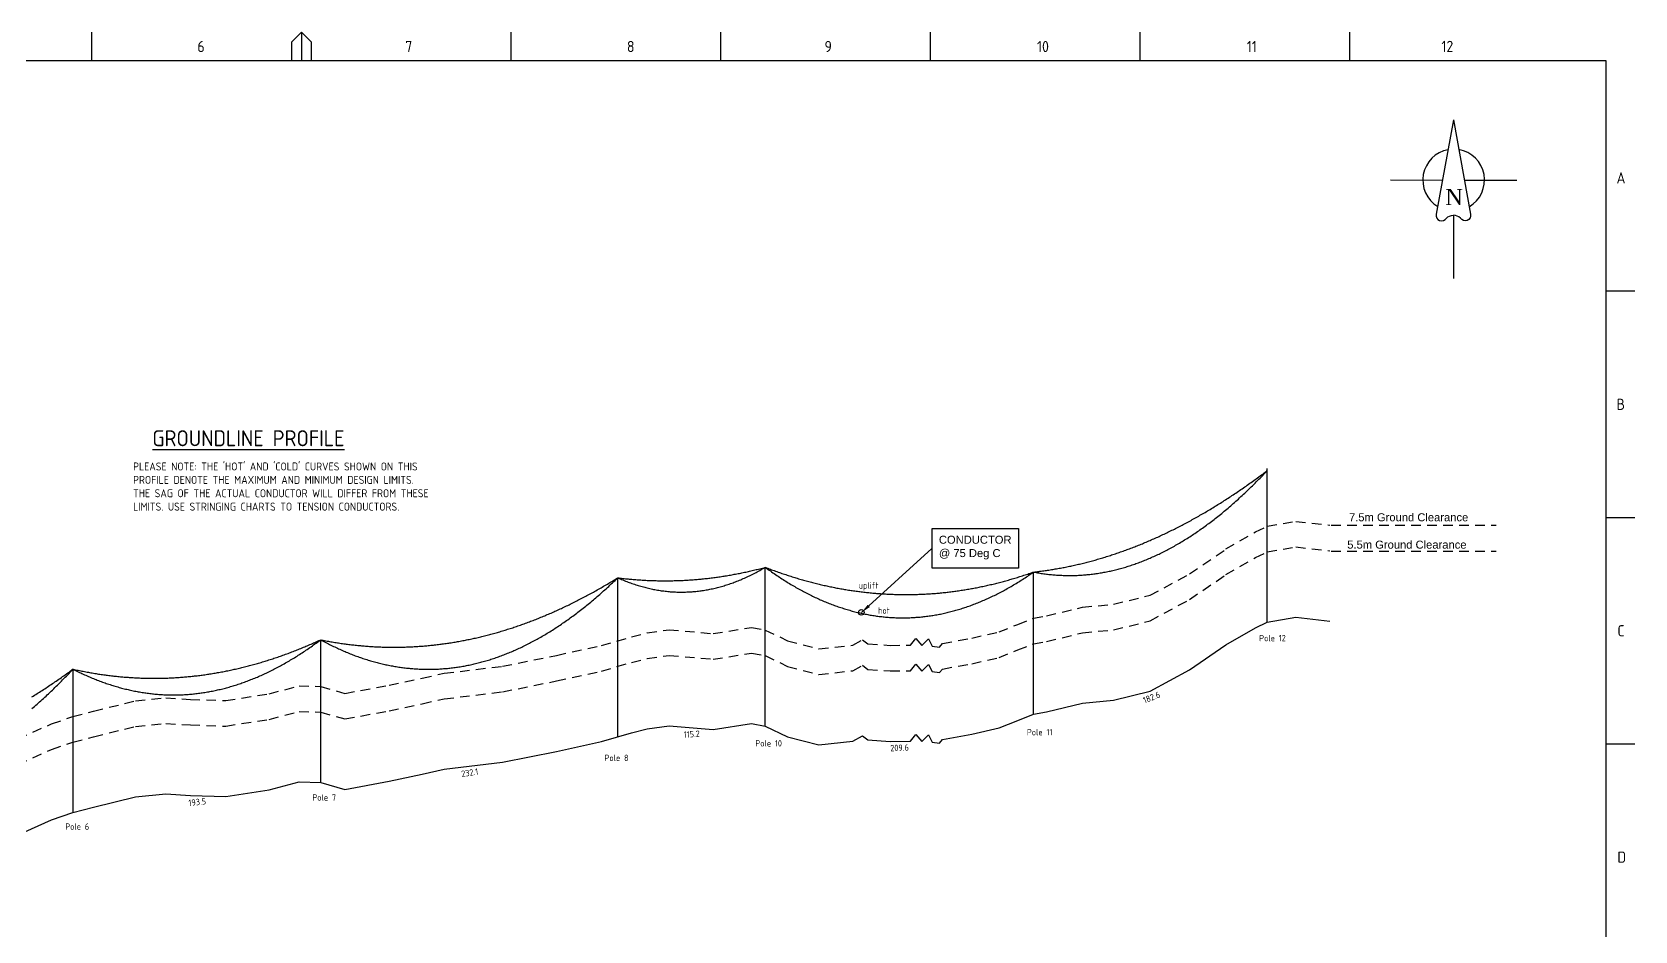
# Paper-space layout 'Profile & Earthing Sht 3' of a CAD drawing. Header units: metres, sheet in millimetres. Extents: x -21 to 813, y -3 to 583.
# Drawn here: x 312 to 813, y 302 to 583 of the extents above; entities that cross this region are included whole.
import ezdxf
from ezdxf.enums import TextEntityAlignment as Align

# ---------------------------------------------------------------- set-up
doc = ezdxf.new("R2010")
doc.units = ezdxf.units.M
doc.linetypes.add('Dash', pattern=[5, 3, -2])
doc.layers.get('0').update_dxf_attribs({"color": 6})
doc.layers.add('Notes', color=7, linetype='Continuous')
doc.layers.add('SupportsUG_SP_EXT', color=7, linetype='Continuous')
doc.styles.add('ARIAL', font='arial.ttf', dxfattribs={"height": 2})
doc.styles.add('iecISOCP', font='isocp.shx')
doc.styles.add('iecNAME', font='times.ttf')
doc.styles.add('IECSYMBOL1', font='isocp.shx')
doc.styles.add('ISOCP', font='isocp.shx', dxfattribs={"height": 1.75})
doc.styles.get("Standard").update_dxf_attribs({"font": 'arial.ttf'})
doc.dimstyles.new('GISCAD Dim Style', dxfattribs={"dimtxt": 2.5, "dimasz": 3, "dimexe": 1.25, "dimexo": 0.625, "dimtad": 1, "dimtoh": 1, "dimdec": 1, "dimtxsty": 'ARIAL', "dimcen": 2.5, "dimadec": 0, "dimazin": 0, "dimtfac": 1, "dimtdec": 1, "dimtmove": 0, "dimatfit": 3, "dimfxl": 1.25, "dimarcsym": 0})

# ---------------------------------------------------------------- blocks, each defined once
blk = doc.blocks.new('NorthPnt 11(NP11)')
for p, q in [((-19.7, 0.02), (-3.49, 0)), ((3.32, 0), (19.7, -0.02)), ((-0.08, -10.94), (-0.08, -30.8))]:
    blk.add_line(p, q)
for points in [[(-0.08, 18.81), (-5.43, -10.68, 0.877048), (-2.29, -11.9, -0.1543), (-0.08, -10.94, 0.090511)], [(-0.08, 18.81), (5.26, -10.68, -0.877048), (2.13, -11.9, 0.1543), (-0.08, -10.94, -0.090511)]]:
    blk.add_lwpolyline(points, format="xyb")
for start, end in [(100.5988, 238.8643), (300.0994, 80.4374)]:
    blk.add_arc((0, 0), 9.64, start, end)
at = {"color": 7, "style": 'iecNAME'}
blk.add_text('N', height=5.02, dxfattribs=at).set_placement((-2.62, -7.82))
blk = doc.blocks.new('A1_FRAME_TITLE')
at = {"layer": 'Notes', "linetype": 'Continuous'}
for p, q in [((351.17, 574.39), (351.17, 583.39)), ((413.68, 580.39), (416.68, 583.39)), ((416.68, 583.39), (416.68, 574.39)), ((416.68, 583.39), (419.68, 580.39)), ((482.19, 574.39), (482.19, 583.39)), ((547.7, 574.39), (547.7, 583.39)), ((613.21, 574.39), (613.21, 583.39)), ((678.72, 574.39), (678.72, 583.39)), ((744.23, 574.39), (744.23, 583.39)), ((413.68, 574.39), (413.68, 580.39)), ((419.68, 580.39), (419.68, 574.39)), ((833.35, 502.43), (824.35, 502.43)), ((824.37, 431.68), (833.35, 431.68)), ((824.35, 360.93), (833.35, 360.93))]:
    blk.add_line(p, q, dxfattribs=at)
at = {"layer": 'Notes', "color": 3, "linetype": 'Continuous'}
blk.add_line((824.37, 5.97), (824.37, 574.39), dxfattribs=at)
at = {"layer": 'Notes', "color": 3, "linetype": 'Continuous', "flags": 128}
blk.add_lwpolyline([(824.37, 574.39), (149.5, 574.39)], dxfattribs=at)
blk.add_attdef('DRAFT_NUM', (29.9, 23.29), '', height=2.5, rotation=90)
at = {"layer": 'Notes', "color": 7, "style": 'iecISOCP'}
for s, p in [('6', (384.13, 577.12)), ('7', (449.08, 577.12)), ('8', (518.36, 577.12)), ('9', (580.11, 577.12)), ('10', (646.5, 577.12)), ('11', (712.06, 577.12)), ('12', (772.87, 577.16)), ('A', (827.58, 536.06)), ('B', (827.58, 465.31)), ('C', (827.87, 394.56)), ('D', (827.87, 323.81))]:
    blk.add_text(s, height=3.5, dxfattribs=at).set_placement(p)
at = {"layer": 'Notes', "color": 7, "style": 'iecISOCP', "flags": 8}
blk.add_attdef('VERSION_NO', text='', height=2.5, rotation=90, dxfattribs=at).set_placement((302.04, 43.81), align=Align.MIDDLE_CENTER)
at = {"layer": 'Notes', "color": 7, "style": 'iecISOCP'}
for tag, p in [('CAP_NO', (513.19, 43.46)), ('IE_NUM', (513.05, 37.81)), ('REF_No_1', (335.24, 32.31)), ('REF_1', (362.52, 32.31)), ('GEN_WO', (441.71, 31.76)), ('HV_SWITCH', (513.46, 32.16)), ('REF_No_2', (335.24, 26.31)), ('REF_2', (362.52, 26.31)), ('OH_WO', (441.71, 25.81)), ('UBD_REF', (513.05, 25.83)), ('REF_No_3', (335.24, 20.31)), ('REF_3', (362.52, 20.31)), ('UG_WO', (441.71, 20.05)), ('GIS_MAP_No', (513.05, 20.04)), ('REF_No_4', (335.24, 14.31)), ('REF_4', (362.52, 14.31)), ('SUB_WO', (441.71, 13.81)), ('HV_OP_DIAG', (513.33, 14.2)), ('LGA', (512.95, 7.78))]:
    blk.add_attdef(tag, p, '', height=2.5, dxfattribs=at)
at = {"layer": 'Notes', "style": 'iecISOCP'}
for tag, p in [('T1', (684.37, 39.47)), ('T2', (684.37, 34.35)), ('T3', (684.37, 28.92)), ('T4', (684.37, 23.66)), ('T5', (684.37, 18.23)), ('T6', (684.37, 12.97))]:
    blk.add_attdef(tag, text='', height=3.5, dxfattribs=at).set_placement(p, align=Align.CENTER)
at = {"layer": 'Notes', "color": 7, "style": 'iecISOCP'}
for tag, p in [('scale', (567.76, 33.27)), ('DRAWN', (567.76, 24.93)), ('DATE', (567.76, 16.88)), ('CHD', (567.76, 8.37)), ('DESIGN', (605.62, 9.15))]:
    blk.add_attdef(tag, text='', height=2.5, dxfattribs=at).set_placement(p, align=Align.CENTER)
at = {"layer": 'Notes', "color": 4, "style": 'iecISOCP'}
blk.add_attdef('NUM', text='', height=7, dxfattribs=at).set_placement((792.37, 20.12), align=Align.MIDDLE_CENTER)
at = {"layer": 'Notes', "color": 1, "style": 'iecISOCP'}
blk.add_attdef('REV', text='', height=5, dxfattribs=at).set_placement((820.05, 17.1), align=Align.CENTER)
at = {"layer": 'Notes', "color": 7, "style": 'iecISOCP'}
for tag, p in [('NS', (790.71, 8.12)), ('SHTS', (805.41, 8.12))]:
    blk.add_attdef(tag, text='', height=2.5, dxfattribs=at).set_placement(p, align=Align.MIDDLE)
at = {"layer": 'Notes', "style": 'iecISOCP'}
blk.add_attdef('ExportID', (9.08, 2.39), '', height=2.5, dxfattribs=at)
at = {"layer": 'Notes', "style": 'iecISOCP', "flags": 1}
for tag, p in [('ProjectType', (14.17, -26.8)), ('ProjectNumber', (23.56, -26.82)), ('DrawingNumber', (35.51, -26.8)), ('ProjectDescription', (47.56, -26.83)), ('ExportDate', (60.28, -26.79)), ('ExportUserName', (69.15, -26.8)), ('DesignerCompanyName', (81.48, -26.79)), ('ExportAreaOfInterest', (97.1, -26.81)), ('GIS_SUCCESS', (112, -26.78)), ('CAD_SUCCESS', (121.79, -26.78)), ('DEPOTCODE', (132.11, -26.88)), ('ExportCategories', (140.08, -26.8)), ('Comments', (154.38, -26.88))]:
    blk.add_attdef(tag, p, '', height=1, dxfattribs=at)

psp = doc.layouts.new('Profile & Earthing Sht 3')

# ---------------------------------------------------------------- linework, layer by layer
at = {"layer": 'Notes', "color": 1}
for p, q in [((697.92, 398.97), (697.92, 446.97)), ((494.96, 363.17), (494.96, 411.17))]:
    psp.add_line(p, q, dxfattribs=at)
at = {"layer": 'Notes', "color": 2, "linetype": 'Dash'}
for p, q in [((685.01, 421.85), (694.23, 427.17)), ((694.23, 427.17), (697.92, 428.97)), ((697.92, 428.97), (706.86, 430.49)), ((706.86, 430.49), (717.49, 429.29)), ((673.66, 414.09), (685.01, 421.85)), ((694.23, 419.17), (697.92, 420.97)), ((697.92, 420.97), (706.86, 422.49)), ((706.86, 422.49), (717.49, 421.29)), ((685.01, 413.85), (694.23, 419.17)), ((661.31, 407.37), (673.66, 414.09)), ((673.66, 406.09), (685.01, 413.85)), ((649.88, 404.57), (661.31, 407.37)), ((661.31, 399.37), (673.66, 406.09)), ((624.87, 400.25), (628.93, 400.93)), ((628.93, 400.93), (640.13, 403.65)), ((640.13, 403.65), (649.88, 404.57)), ((504.17, 395.61), (510.99, 396.61)), ((510.99, 396.61), (524.72, 395.41)), ((524.72, 395.41), (536.78, 397.29)), ((536.78, 397.29), (541.05, 396.53)), ((541.05, 396.53), (548.03, 393.17)), ((605.58, 394.01), (614.09, 395.93)), ((614.09, 395.93), (619.95, 398.29)), ((619.95, 398.29), (624.87, 400.25)), ((640.13, 395.65), (649.88, 396.57)), ((649.88, 396.57), (661.31, 399.37)), ((475.81, 388.61), (489.85, 391.69)), ((489.85, 391.69), (499.22, 394.41)), ((499.22, 394.41), (504.17, 395.61)), ((548.03, 393.17), (557.81, 390.65)), ((557.81, 390.65), (568.41, 391.81)), ((568.41, 391.81), (571.41, 393.49)), ((571.41, 393.49), (573.12, 392.17)), ((573.12, 392.17), (580.11, 391.73)), ((580.11, 391.73), (586.41, 391.77)), ((586.41, 391.77), (588.05, 393.85)), ((588.05, 393.85), (590, 391.69)), ((590, 391.69), (592.02, 393.77)), ((592.02, 393.77), (593.17, 391.53)), ((593.17, 391.53), (595.45, 391.21)), ((595.45, 391.21), (596.44, 392.33)), ((596.44, 392.33), (605.58, 394.01)), ((619.95, 390.29), (624.87, 392.25)), ((624.87, 392.25), (628.93, 392.93)), ((628.93, 392.93), (640.13, 395.65)), ((458.9, 385.21), (475.81, 388.61)), ((489.85, 383.69), (499.22, 386.41)), ((499.22, 386.41), (504.17, 387.61)), ((504.17, 387.61), (510.99, 388.61)), ((510.99, 388.61), (524.72, 387.41)), ((524.72, 387.41), (536.78, 389.29)), ((536.78, 389.29), (541.05, 388.53)), ((541.05, 388.53), (548.03, 385.17)), ((586.41, 383.77), (588.05, 385.85)), ((588.05, 385.85), (590, 383.69)), ((590, 383.69), (592.02, 385.77)), ((592.02, 385.77), (593.17, 383.53)), ((596.44, 384.33), (605.58, 386.01)), ((605.58, 386.01), (614.09, 387.93)), ((614.09, 387.93), (619.95, 390.29)), ((423.54, 379.29), (433.86, 381.49)), ((433.86, 381.49), (440.71, 383.01)), ((440.71, 383.01), (458.9, 385.21)), ((475.81, 380.61), (489.85, 383.69)), ((548.03, 385.17), (557.81, 382.65)), ((557.81, 382.65), (568.41, 383.81)), ((568.41, 383.81), (571.41, 385.49)), ((571.41, 385.49), (573.12, 384.17)), ((573.12, 384.17), (580.11, 383.73)), ((580.11, 383.73), (586.41, 383.77)), ((593.17, 383.53), (595.45, 383.21)), ((595.45, 383.21), (596.44, 384.33)), ((372.48, 374.49), (386.05, 376.61)), ((386.05, 376.61), (395.41, 379.05)), ((395.41, 379.05), (402.11, 378.89)), ((402.11, 378.89), (409.68, 376.73)), ((409.68, 376.73), (423.54, 379.29)), ((440.71, 375.01), (458.9, 377.21)), ((458.9, 377.21), (475.81, 380.61)), ((324.71, 369.49), (331.14, 371.17)), ((331.14, 371.17), (344.26, 374.41)), ((344.26, 374.41), (353.76, 375.33)), ((353.76, 375.33), (361.39, 374.85)), ((361.39, 374.85), (372.48, 374.49)), ((386.05, 368.61), (395.41, 371.05)), ((395.41, 371.05), (402.11, 370.89)), ((402.11, 370.89), (409.68, 368.73)), ((409.68, 368.73), (423.54, 371.29)), ((423.54, 371.29), (433.86, 373.49)), ((433.86, 373.49), (440.71, 375.01)), ((307.59, 362.57), (318.03, 367.21)), ((318.03, 367.21), (324.71, 369.49)), ((331.14, 363.17), (344.26, 366.41)), ((344.26, 366.41), (353.76, 367.33)), ((353.76, 367.33), (361.39, 366.85)), ((361.39, 366.85), (372.48, 366.49)), ((372.48, 366.49), (386.05, 368.61)), ((318.03, 359.21), (324.71, 361.49)), ((324.71, 361.49), (331.14, 363.17)), ((307.59, 354.57), (318.03, 359.21))]:
    psp.add_line(p, q, dxfattribs=at)
at = {"layer": 'Notes', "linetype": 'Dash'}
for p, q in [((717.89, 429.32), (769.48, 429.32)), ((717.85, 421.14), (769.44, 421.14))]:
    psp.add_line(p, q, dxfattribs=at)
at = {"layer": 'Notes', "color": 3}
for p, q in [((541.04, 414.45), (541.04, 416.13)), ((541.04, 414.45), (541.04, 416.13)), ((541.04, 414.45), (541.04, 416.13)), ((541.04, 414.45), (541.04, 416.13)), ((494.96, 411.17), (494.96, 412.85)), ((494.96, 411.17), (494.96, 412.85)), ((494.96, 411.17), (494.96, 412.85)), ((494.96, 411.17), (494.96, 412.85)), ((624.88, 412.77), (624.88, 414.65)), ((624.88, 412.77), (624.88, 414.65)), ((624.88, 412.77), (624.88, 414.65)), ((624.88, 412.77), (624.88, 414.65)), ((402.12, 391.4), (402.12, 393.48)), ((402.12, 391.4), (402.12, 393.48)), ((402.12, 391.4), (402.12, 393.48)), ((402.12, 391.4), (402.12, 393.48)), ((324.72, 382.45), (324.72, 384.29)), ((324.72, 382.45), (324.72, 384.29)), ((324.72, 382.45), (324.72, 384.29)), ((324.72, 382.45), (324.72, 384.29))]:
    psp.add_line(p, q, dxfattribs=at)
at = {"layer": 'Notes', "color": 0}
for p, q in [((541.04, 366.53), (541.04, 414.45)), ((624.88, 370.25), (624.88, 412.77)), ((402.12, 348.88), (402.12, 391.4)), ((324.72, 339.49), (324.72, 382.45))]:
    psp.add_line(p, q, dxfattribs=at)
at = {"layer": 'Notes'}
for p, q in [((685.01, 391.85), (694.23, 397.17)), ((694.23, 397.17), (697.92, 398.97)), ((697.92, 398.97), (706.86, 400.49)), ((706.86, 400.49), (717.49, 399.29)), ((673.66, 384.09), (685.01, 391.85)), ((661.31, 377.37), (673.66, 384.09)), ((649.88, 374.57), (661.31, 377.37)), ((624.87, 370.25), (628.93, 370.93)), ((628.93, 370.93), (640.13, 373.65)), ((640.13, 373.65), (649.88, 374.57)), ((504.17, 365.61), (510.99, 366.61)), ((510.99, 366.61), (524.72, 365.41)), ((524.72, 365.41), (536.78, 367.29)), ((536.78, 367.29), (541.05, 366.53)), ((541.05, 366.53), (548.03, 363.17)), ((605.58, 364.01), (614.09, 365.93)), ((614.09, 365.93), (619.95, 368.29)), ((619.95, 368.29), (624.87, 370.25)), ((475.81, 358.61), (489.85, 361.69)), ((489.85, 361.69), (499.22, 364.41)), ((499.22, 364.41), (504.17, 365.61)), ((548.03, 363.17), (557.81, 360.65)), ((557.81, 360.65), (568.41, 361.81)), ((568.41, 361.81), (571.41, 363.49)), ((571.41, 363.49), (573.12, 362.17)), ((573.12, 362.17), (580.11, 361.73)), ((580.11, 361.73), (586.41, 361.77)), ((586.41, 361.77), (588.05, 363.85)), ((588.05, 363.85), (590, 361.69)), ((590, 361.69), (592.02, 363.77)), ((592.02, 363.77), (593.17, 361.53)), ((593.17, 361.53), (595.45, 361.21)), ((595.45, 361.21), (596.44, 362.33)), ((596.44, 362.33), (605.58, 364.01)), ((458.9, 355.21), (475.81, 358.61)), ((423.54, 349.29), (433.86, 351.49)), ((433.86, 351.49), (440.71, 353.01)), ((440.71, 353.01), (458.9, 355.21)), ((372.48, 344.49), (386.05, 346.61)), ((386.05, 346.61), (395.41, 349.05)), ((395.41, 349.05), (402.11, 348.89)), ((402.11, 348.89), (409.68, 346.73)), ((409.68, 346.73), (423.54, 349.29)), ((324.71, 339.49), (331.14, 341.17)), ((331.14, 341.17), (344.26, 344.41)), ((344.26, 344.41), (353.76, 345.33)), ((353.76, 345.33), (361.39, 344.85)), ((361.39, 344.85), (372.48, 344.49)), ((307.59, 332.57), (318.03, 337.21)), ((318.03, 337.21), (324.71, 339.49))]:
    psp.add_line(p, q, dxfattribs=at)
at = {"layer": 'Notes', "color": 1}
for points in [[(624.88, 414.65), (625.28, 414.57), (625.68, 414.5), (626.08, 414.43), (626.48, 414.36), (626.88, 414.3), (627.28, 414.23), (627.68, 414.18), (628.08, 414.12), (628.48, 414.07), (628.88, 414.01), (629.28, 413.97), (629.68, 413.92), (630.08, 413.88), (630.48, 413.84), (630.88, 413.8), (631.28, 413.77), (631.68, 413.73), (632.08, 413.71), (632.48, 413.68), (632.88, 413.66), (633.28, 413.63), (633.68, 413.62), (634.08, 413.6), (634.48, 413.59), (634.88, 413.58), (635.28, 413.57), (635.68, 413.57), (636.08, 413.57), (636.48, 413.57), (636.88, 413.57), (637.28, 413.58), (637.68, 413.59), (638.08, 413.6), (638.48, 413.61), (638.88, 413.63), (639.28, 413.65), (639.68, 413.68), (640.08, 413.7), (640.48, 413.73), (640.88, 413.76), (641.28, 413.79), (641.68, 413.83), (642.08, 413.87), (642.48, 413.91), (642.88, 413.96), (643.28, 414.01), (643.68, 414.06), (644.08, 414.11), (644.48, 414.17), (644.88, 414.23), (645.28, 414.29), (645.68, 414.35), (646.08, 414.42), (646.48, 414.49), (646.88, 414.56), (647.28, 414.64), (647.68, 414.71), (648.08, 414.79), (648.48, 414.88), (648.88, 414.96), (649.28, 415.05), (649.68, 415.15), (650.08, 415.24), (650.48, 415.34), (650.88, 415.44), (651.28, 415.54), (651.68, 415.64), (652.08, 415.75), (652.48, 415.86), (652.88, 415.98), (653.28, 416.09), (653.68, 416.21), (654.08, 416.34), (654.48, 416.46), (654.88, 416.59), (655.28, 416.72), (655.68, 416.85), (656.08, 416.99), (656.48, 417.12), (656.88, 417.27), (657.28, 417.41), (657.68, 417.56), (658.08, 417.71), (658.48, 417.86), (658.88, 418.01), (659.28, 418.17), (659.68, 418.33), (660.08, 418.49), (660.48, 418.66), (660.88, 418.83), (661.28, 419), (661.68, 419.17), (662.08, 419.35), (662.48, 419.53), (662.88, 419.71), (663.28, 419.9), (663.68, 420.09), (664.08, 420.28), (664.48, 420.47), (664.88, 420.67), (665.28, 420.87), (665.68, 421.07), (666.08, 421.27), (666.48, 421.48), (666.88, 421.69), (667.28, 421.9), (667.68, 422.12), (668.08, 422.33), (668.48, 422.56), (668.88, 422.78), (669.28, 423), (669.68, 423.23), (670.08, 423.47), (670.48, 423.7), (670.88, 423.94), (671.28, 424.18), (671.68, 424.42), (672.08, 424.67), (672.48, 424.91), (672.88, 425.17), (673.28, 425.42), (673.68, 425.68), (674.08, 425.94), (674.48, 426.2), (674.88, 426.46), (675.28, 426.73), (675.68, 427), (676.08, 427.27), (676.48, 427.55), (676.88, 427.83), (677.28, 428.11), (677.68, 428.39), (678.08, 428.68), (678.48, 428.97), (678.88, 429.26), (679.28, 429.56), (679.68, 429.86), (680.08, 430.16), (680.48, 430.46), (680.88, 430.77), (681.28, 431.07), (681.68, 431.39), (682.08, 431.7), (682.48, 432.02), (682.88, 432.34), (683.28, 432.66), (683.68, 432.99), (684.08, 433.31), (684.48, 433.64), (684.88, 433.98), (685.28, 434.31), (685.68, 434.65), (686.08, 435), (686.48, 435.34), (686.88, 435.69), (687.28, 436.04), (687.68, 436.39), (688.08, 436.75), (688.48, 437.11), (688.88, 437.47), (689.28, 437.83), (689.68, 438.2), (690.08, 438.57), (690.48, 438.94), (690.88, 439.31), (691.28, 439.69), (691.68, 440.07), (692.08, 440.46), (692.48, 440.84), (692.88, 441.23), (693.28, 441.62), (693.68, 442.02), (694.08, 442.41), (694.48, 442.81), (694.88, 443.22), (695.28, 443.62), (695.68, 444.03), (696.08, 444.44), (696.48, 444.85), (696.88, 445.27), (697.28, 445.69), (697.68, 446.11), (697.92, 446.37)], [(494.96, 412.85), (495.36, 412.67), (495.76, 412.5), (496.16, 412.33), (496.56, 412.16), (496.96, 412), (497.36, 411.84), (497.76, 411.68), (498.16, 411.53), (498.56, 411.38), (498.96, 411.23), (499.36, 411.09), (499.76, 410.95), (500.16, 410.82), (500.56, 410.69), (500.96, 410.56), (501.36, 410.43), (501.76, 410.31), (502.16, 410.2), (502.56, 410.08), (502.96, 409.98), (503.36, 409.87), (503.76, 409.77), (504.16, 409.67), (504.56, 409.57), (504.96, 409.48), (505.36, 409.39), (505.76, 409.31), (506.16, 409.23), (506.56, 409.15), (506.96, 409.08), (507.36, 409.01), (507.76, 408.94), (508.16, 408.88), (508.56, 408.82), (508.96, 408.77), (509.36, 408.72), (509.76, 408.67), (510.16, 408.63), (510.56, 408.58), (510.96, 408.55), (511.36, 408.51), (511.76, 408.48), (512.16, 408.46), (512.56, 408.44), (512.96, 408.42), (513.36, 408.4), (513.76, 408.39), (514.16, 408.38), (514.56, 408.38), (514.96, 408.38), (515.36, 408.38), (515.76, 408.39), (516.16, 408.4), (516.56, 408.41), (516.96, 408.43), (517.36, 408.45), (517.76, 408.47), (518.16, 408.5), (518.56, 408.53), (518.96, 408.57), (519.36, 408.61), (519.76, 408.65), (520.16, 408.69), (520.56, 408.74), (520.96, 408.8), (521.36, 408.85), (521.76, 408.92), (522.16, 408.98), (522.56, 409.05), (522.96, 409.12), (523.36, 409.19), (523.76, 409.27), (524.16, 409.35), (524.56, 409.44), (524.96, 409.53), (525.36, 409.62), (525.76, 409.72), (526.16, 409.82), (526.56, 409.92), (526.96, 410.03), (527.36, 410.14), (527.76, 410.26), (528.16, 410.38), (528.56, 410.5), (528.96, 410.63), (529.36, 410.75), (529.76, 410.89), (530.16, 411.02), (530.56, 411.16), (530.96, 411.31), (531.36, 411.46), (531.76, 411.61), (532.16, 411.76), (532.56, 411.92), (532.96, 412.08), (533.36, 412.25), (533.76, 412.42), (534.16, 412.59), (534.56, 412.77), (534.96, 412.95), (535.36, 413.13), (535.76, 413.32), (536.16, 413.51), (536.56, 413.7), (536.96, 413.9), (537.36, 414.1), (537.76, 414.31), (538.16, 414.52), (538.56, 414.73), (538.96, 414.95), (539.36, 415.17), (539.76, 415.39), (540.16, 415.62), (540.56, 415.85), (540.96, 416.08), (541.04, 416.13)], [(541.04, 416.13), (541.44, 415.84), (541.84, 415.55), (542.24, 415.26), (542.64, 414.97), (543.04, 414.69), (543.44, 414.41), (543.84, 414.14), (544.24, 413.86), (544.64, 413.59), (545.04, 413.32), (545.44, 413.06), (545.84, 412.79), (546.24, 412.53), (546.64, 412.28), (547.04, 412.02), (547.44, 411.77), (547.84, 411.52), (548.24, 411.28), (548.64, 411.03), (549.04, 410.79), (549.44, 410.55), (549.84, 410.32), (550.24, 410.08), (550.64, 409.85), (551.04, 409.63), (551.44, 409.4), (551.84, 409.18), (552.24, 408.96), (552.64, 408.75), (553.04, 408.53), (553.44, 408.32), (553.84, 408.11), (554.24, 407.91), (554.64, 407.71), (555.04, 407.51), (555.44, 407.31), (555.84, 407.12), (556.24, 406.93), (556.64, 406.74), (557.04, 406.55), (557.44, 406.37), (557.84, 406.19), (558.24, 406.01), (558.64, 405.83), (559.04, 405.66), (559.44, 405.49), (559.84, 405.33), (560.24, 405.16), (560.64, 405), (561.04, 404.84), (561.44, 404.69), (561.84, 404.53), (562.24, 404.38), (562.64, 404.23), (563.04, 404.09), (563.44, 403.95), (563.84, 403.81), (564.24, 403.67), (564.64, 403.54), (565.04, 403.41), (565.44, 403.28), (565.84, 403.15), (566.24, 403.03), (566.64, 402.91), (567.04, 402.79), (567.44, 402.68), (567.84, 402.57), (568.24, 402.46), (568.64, 402.35), (569.04, 402.25), (569.44, 402.14), (569.84, 402.05), (570.24, 401.95), (570.64, 401.86), (571.04, 401.77), (571.44, 401.68), (571.84, 401.6), (572.24, 401.51), (572.64, 401.44), (573.04, 401.36), (573.44, 401.29), (573.84, 401.21), (574.24, 401.15), (574.64, 401.08), (575.04, 401.02), (575.44, 400.96), (575.84, 400.9), (576.24, 400.85), (576.64, 400.8), (577.04, 400.75), (577.44, 400.7), (577.84, 400.66), (578.24, 400.62), (578.64, 400.58), (579.04, 400.54), (579.44, 400.51), (579.84, 400.48), (580.24, 400.45), (580.64, 400.43), (581.04, 400.41), (581.44, 400.39), (581.84, 400.37), (582.24, 400.36), (582.64, 400.35), (583.04, 400.34), (583.44, 400.34), (583.84, 400.33), (584.24, 400.33), (584.64, 400.34), (585.04, 400.34), (585.44, 400.35), (585.84, 400.36), (586.24, 400.38), (586.64, 400.39), (587.04, 400.41), (587.44, 400.43), (587.84, 400.46), (588.24, 400.49), (588.64, 400.52), (589.04, 400.55), (589.44, 400.59), (589.84, 400.63), (590.24, 400.67), (590.64, 400.71), (591.04, 400.76), (591.44, 400.81), (591.84, 400.86), (592.24, 400.92), (592.64, 400.97), (593.04, 401.03), (593.44, 401.1), (593.84, 401.16), (594.24, 401.23), (594.64, 401.3), (595.04, 401.38), (595.44, 401.45), (595.84, 401.53), (596.24, 401.62), (596.64, 401.7), (597.04, 401.79), (597.44, 401.88), (597.84, 401.97), (598.24, 402.07), (598.64, 402.17), (599.04, 402.27), (599.44, 402.38), (599.84, 402.48), (600.24, 402.59), (600.64, 402.71), (601.04, 402.82), (601.44, 402.94), (601.84, 403.06), (602.24, 403.18), (602.64, 403.31), (603.04, 403.44), (603.44, 403.57), (603.84, 403.71), (604.24, 403.84), (604.64, 403.98), (605.04, 404.13), (605.44, 404.27), (605.84, 404.42), (606.24, 404.57), (606.64, 404.72), (607.04, 404.88), (607.44, 405.04), (607.84, 405.2), (608.24, 405.37), (608.64, 405.53), (609.04, 405.7), (609.44, 405.88), (609.84, 406.05), (610.24, 406.23), (610.64, 406.41), (611.04, 406.6), (611.44, 406.78), (611.84, 406.97), (612.24, 407.16), (612.64, 407.36), (613.04, 407.56), (613.44, 407.76), (613.84, 407.96), (614.24, 408.17), (614.64, 408.37), (615.04, 408.59), (615.44, 408.8), (615.84, 409.02), (616.24, 409.24), (616.64, 409.46), (617.04, 409.68), (617.44, 409.91), (617.84, 410.14), (618.24, 410.37), (618.64, 410.61), (619.04, 410.85), (619.44, 411.09), (619.84, 411.34), (620.24, 411.58), (620.64, 411.83), (621.04, 412.08), (621.44, 412.34), (621.84, 412.6), (622.24, 412.86), (622.64, 413.12), (623.04, 413.39), (623.44, 413.66), (623.84, 413.93), (624.24, 414.2), (624.64, 414.48), (624.88, 414.65)], [(402.12, 393.48), (402.52, 393.27), (402.92, 393.05), (403.32, 392.84), (403.72, 392.63), (404.12, 392.42), (404.52, 392.21), (404.92, 392.01), (405.32, 391.81), (405.72, 391.62), (406.12, 391.42), (406.52, 391.23), (406.92, 391.04), (407.32, 390.85), (407.72, 390.67), (408.12, 390.49), (408.52, 390.31), (408.92, 390.13), (409.32, 389.96), (409.72, 389.79), (410.12, 389.62), (410.52, 389.45), (410.92, 389.29), (411.32, 389.13), (411.72, 388.97), (412.12, 388.82), (412.52, 388.66), (412.92, 388.51), (413.32, 388.36), (413.72, 388.22), (414.12, 388.08), (414.52, 387.94), (414.92, 387.8), (415.32, 387.67), (415.72, 387.53), (416.12, 387.4), (416.52, 387.28), (416.92, 387.15), (417.32, 387.03), (417.72, 386.91), (418.12, 386.8), (418.52, 386.68), (418.92, 386.57), (419.32, 386.46), (419.72, 386.36), (420.12, 386.25), (420.52, 386.15), (420.92, 386.06), (421.32, 385.96), (421.72, 385.87), (422.12, 385.78), (422.52, 385.69), (422.92, 385.6), (423.32, 385.52), (423.72, 385.44), (424.12, 385.37), (424.52, 385.29), (424.92, 385.22), (425.32, 385.15), (425.72, 385.08), (426.12, 385.02), (426.52, 384.96), (426.92, 384.9), (427.32, 384.84), (427.72, 384.79), (428.12, 384.74), (428.52, 384.69), (428.92, 384.64), (429.32, 384.6), (429.72, 384.56), (430.12, 384.52), (430.52, 384.49), (430.92, 384.45), (431.32, 384.42), (431.72, 384.4), (432.12, 384.37), (432.52, 384.35), (432.92, 384.33), (433.32, 384.31), (433.72, 384.3), (434.12, 384.28), (434.52, 384.28), (434.92, 384.27), (435.32, 384.26), (435.72, 384.26), (436.12, 384.26), (436.52, 384.27), (436.92, 384.27), (437.32, 384.28), (437.72, 384.29), (438.12, 384.31), (438.52, 384.32), (438.92, 384.34), (439.32, 384.37), (439.72, 384.39), (440.12, 384.42), (440.52, 384.45), (440.92, 384.48), (441.32, 384.52), (441.72, 384.55), (442.12, 384.59), (442.52, 384.64), (442.92, 384.68), (443.32, 384.73), (443.72, 384.78), (444.12, 384.83), (444.52, 384.89), (444.92, 384.95), (445.32, 385.01), (445.72, 385.07), (446.12, 385.14), (446.52, 385.21), (446.92, 385.28), (447.32, 385.35), (447.72, 385.43), (448.12, 385.51), (448.52, 385.59), (448.92, 385.68), (449.32, 385.76), (449.72, 385.85), (450.12, 385.94), (450.52, 386.04), (450.92, 386.14), (451.32, 386.24), (451.72, 386.34), (452.12, 386.45), (452.52, 386.55), (452.92, 386.66), (453.32, 386.78), (453.72, 386.89), (454.12, 387.01), (454.52, 387.13), (454.92, 387.26), (455.32, 387.38), (455.72, 387.51), (456.12, 387.64), (456.52, 387.78), (456.92, 387.91), (457.32, 388.05), (457.72, 388.19), (458.12, 388.34), (458.52, 388.49), (458.92, 388.64), (459.32, 388.79), (459.72, 388.94), (460.12, 389.1), (460.52, 389.26), (460.92, 389.42), (461.32, 389.59), (461.72, 389.76), (462.12, 389.93), (462.52, 390.1), (462.92, 390.28), (463.32, 390.46), (463.72, 390.64), (464.12, 390.82), (464.52, 391.01), (464.92, 391.2), (465.32, 391.39), (465.72, 391.58), (466.12, 391.78), (466.52, 391.98), (466.92, 392.18), (467.32, 392.38), (467.72, 392.59), (468.12, 392.8), (468.52, 393.01), (468.92, 393.23), (469.32, 393.45), (469.72, 393.67), (470.12, 393.89), (470.52, 394.11), (470.92, 394.34), (471.32, 394.57), (471.72, 394.81), (472.12, 395.04), (472.52, 395.28), (472.92, 395.52), (473.32, 395.77), (473.72, 396.01), (474.12, 396.26), (474.52, 396.51), (474.92, 396.77), (475.32, 397.02), (475.72, 397.28), (476.12, 397.55), (476.52, 397.81), (476.92, 398.08), (477.32, 398.35), (477.72, 398.62), (478.12, 398.9), (478.52, 399.17), (478.92, 399.45), (479.32, 399.74), (479.72, 400.02), (480.12, 400.31), (480.52, 400.6), (480.92, 400.89), (481.32, 401.19), (481.72, 401.49), (482.12, 401.79), (482.52, 402.09), (482.92, 402.4), (483.32, 402.71), (483.72, 403.02), (484.12, 403.34), (484.52, 403.65), (484.92, 403.97), (485.32, 404.29), (485.72, 404.62), (486.12, 404.95), (486.52, 405.28), (486.92, 405.61), (487.32, 405.94), (487.72, 406.28), (488.12, 406.62), (488.52, 406.97), (488.92, 407.31), (489.32, 407.66), (489.72, 408.01), (490.12, 408.36), (490.52, 408.72), (490.92, 409.08), (491.32, 409.44), (491.72, 409.8), (492.12, 410.17), (492.52, 410.54), (492.92, 410.91), (493.32, 411.29), (493.72, 411.66), (494.12, 412.04), (494.52, 412.43), (494.92, 412.81), (494.96, 412.85)], [(324.72, 384.29), (325.12, 384.09), (325.52, 383.88), (325.92, 383.69), (326.32, 383.49), (326.72, 383.3), (327.12, 383.11), (327.52, 382.92), (327.92, 382.73), (328.32, 382.55), (328.72, 382.37), (329.12, 382.19), (329.52, 382.02), (329.92, 381.85), (330.32, 381.68), (330.72, 381.51), (331.12, 381.35), (331.52, 381.18), (331.92, 381.03), (332.32, 380.87), (332.72, 380.72), (333.12, 380.56), (333.52, 380.42), (333.92, 380.27), (334.32, 380.13), (334.72, 379.98), (335.12, 379.85), (335.52, 379.71), (335.92, 379.58), (336.32, 379.45), (336.72, 379.32), (337.12, 379.19), (337.52, 379.07), (337.92, 378.95), (338.32, 378.83), (338.72, 378.72), (339.12, 378.61), (339.52, 378.5), (339.92, 378.39), (340.32, 378.29), (340.72, 378.18), (341.12, 378.09), (341.52, 377.99), (341.92, 377.89), (342.32, 377.8), (342.72, 377.71), (343.12, 377.63), (343.52, 377.55), (343.92, 377.46), (344.32, 377.39), (344.72, 377.31), (345.12, 377.24), (345.52, 377.17), (345.92, 377.1), (346.32, 377.03), (346.72, 376.97), (347.12, 376.91), (347.52, 376.85), (347.92, 376.8), (348.32, 376.75), (348.72, 376.7), (349.12, 376.65), (349.52, 376.61), (349.92, 376.56), (350.32, 376.52), (350.72, 376.49), (351.12, 376.45), (351.52, 376.42), (351.92, 376.39), (352.32, 376.37), (352.72, 376.34), (353.12, 376.32), (353.52, 376.3), (353.92, 376.29), (354.32, 376.28), (354.72, 376.27), (355.12, 376.26), (355.52, 376.25), (355.92, 376.25), (356.32, 376.25), (356.72, 376.25), (357.12, 376.26), (357.52, 376.26), (357.92, 376.28), (358.32, 376.29), (358.72, 376.3), (359.12, 376.32), (359.52, 376.34), (359.92, 376.37), (360.32, 376.39), (360.72, 376.42), (361.12, 376.45), (361.52, 376.49), (361.92, 376.52), (362.32, 376.56), (362.72, 376.6), (363.12, 376.65), (363.52, 376.69), (363.92, 376.74), (364.32, 376.8), (364.72, 376.85), (365.12, 376.91), (365.52, 376.97), (365.92, 377.03), (366.32, 377.09), (366.72, 377.16), (367.12, 377.23), (367.52, 377.31), (367.92, 377.38), (368.32, 377.46), (368.72, 377.54), (369.12, 377.62), (369.52, 377.71), (369.92, 377.8), (370.32, 377.89), (370.72, 377.98), (371.12, 378.08), (371.52, 378.18), (371.92, 378.28), (372.32, 378.38), (372.72, 378.49), (373.12, 378.6), (373.52, 378.71), (373.92, 378.83), (374.32, 378.94), (374.72, 379.06), (375.12, 379.19), (375.52, 379.31), (375.92, 379.44), (376.32, 379.57), (376.72, 379.7), (377.12, 379.84), (377.52, 379.98), (377.92, 380.12), (378.32, 380.26), (378.72, 380.41), (379.12, 380.55), (379.52, 380.7), (379.92, 380.86), (380.32, 381.02), (380.72, 381.17), (381.12, 381.34), (381.52, 381.5), (381.92, 381.67), (382.32, 381.84), (382.72, 382.01), (383.12, 382.18), (383.52, 382.36), (383.92, 382.54), (384.32, 382.72), (384.72, 382.91), (385.12, 383.09), (385.52, 383.29), (385.92, 383.48), (386.32, 383.67), (386.72, 383.87), (387.12, 384.07), (387.52, 384.28), (387.92, 384.48), (388.32, 384.69), (388.72, 384.9), (389.12, 385.11), (389.52, 385.33), (389.92, 385.55), (390.32, 385.77), (390.72, 386), (391.12, 386.22), (391.52, 386.45), (391.92, 386.68), (392.32, 386.92), (392.72, 387.16), (393.12, 387.4), (393.52, 387.64), (393.92, 387.88), (394.32, 388.13), (394.72, 388.38), (395.12, 388.63), (395.52, 388.89), (395.92, 389.15), (396.32, 389.41), (396.72, 389.67), (397.12, 389.94), (397.52, 390.21), (397.92, 390.48), (398.32, 390.75), (398.72, 391.03), (399.12, 391.31), (399.52, 391.59), (399.92, 391.87), (400.32, 392.16), (400.72, 392.45), (401.12, 392.74), (401.52, 393.04), (401.92, 393.33), (402.12, 393.48)], [(311.88, 371.96), (312.28, 372.31), (312.68, 372.65), (313.08, 373), (313.48, 373.35), (313.88, 373.71), (314.28, 374.06), (314.68, 374.42), (315.08, 374.78), (315.48, 375.15), (315.88, 375.51), (316.28, 375.88), (316.68, 376.25), (317.08, 376.63), (317.48, 377.01), (317.88, 377.39), (318.28, 377.77), (318.68, 378.15), (319.08, 378.54), (319.48, 378.93), (319.88, 379.33), (320.28, 379.72), (320.68, 380.12), (321.08, 380.52), (321.48, 380.92), (321.88, 381.33), (322.28, 381.74), (322.68, 382.15), (323.08, 382.56), (323.48, 382.98), (323.88, 383.4), (324.28, 383.82), (324.68, 384.25), (324.72, 384.29)]]:
    psp.add_lwpolyline(points, dxfattribs=at)
at = {"layer": 'Notes', "color": 3}
for points in [[(624.88, 414.65), (625.28, 414.69), (625.68, 414.74), (626.08, 414.79), (626.48, 414.84), (626.88, 414.89), (627.28, 414.94), (627.68, 414.99), (628.08, 415.04), (628.48, 415.1), (628.88, 415.16), (629.28, 415.22), (629.68, 415.28), (630.08, 415.34), (630.48, 415.4), (630.88, 415.47), (631.28, 415.53), (631.68, 415.6), (632.08, 415.67), (632.48, 415.74), (632.88, 415.81), (633.28, 415.88), (633.68, 415.96), (634.08, 416.03), (634.48, 416.11), (634.88, 416.19), (635.28, 416.27), (635.68, 416.35), (636.08, 416.43), (636.48, 416.52), (636.88, 416.61), (637.28, 416.69), (637.68, 416.78), (638.08, 416.87), (638.48, 416.96), (638.88, 417.06), (639.28, 417.15), (639.68, 417.25), (640.08, 417.34), (640.48, 417.44), (640.88, 417.54), (641.28, 417.64), (641.68, 417.75), (642.08, 417.85), (642.48, 417.96), (642.88, 418.06), (643.28, 418.17), (643.68, 418.28), (644.08, 418.39), (644.48, 418.51), (644.88, 418.62), (645.28, 418.74), (645.68, 418.85), (646.08, 418.97), (646.48, 419.09), (646.88, 419.21), (647.28, 419.34), (647.68, 419.46), (648.08, 419.59), (648.48, 419.71), (648.88, 419.84), (649.28, 419.97), (649.68, 420.1), (650.08, 420.23), (650.48, 420.37), (650.88, 420.5), (651.28, 420.64), (651.68, 420.78), (652.08, 420.92), (652.48, 421.06), (652.88, 421.2), (653.28, 421.35), (653.68, 421.49), (654.08, 421.64), (654.48, 421.79), (654.88, 421.94), (655.28, 422.09), (655.68, 422.24), (656.08, 422.4), (656.48, 422.55), (656.88, 422.71), (657.28, 422.87), (657.68, 423.03), (658.08, 423.19), (658.48, 423.35), (658.88, 423.51), (659.28, 423.68), (659.68, 423.85), (660.08, 424.02), (660.48, 424.18), (660.88, 424.36), (661.28, 424.53), (661.68, 424.7), (662.08, 424.88), (662.48, 425.05), (662.88, 425.23), (663.28, 425.41), (663.68, 425.59), (664.08, 425.78), (664.48, 425.96), (664.88, 426.15), (665.28, 426.33), (665.68, 426.52), (666.08, 426.71), (666.48, 426.9), (666.88, 427.09), (667.28, 427.29), (667.68, 427.48), (668.08, 427.68), (668.48, 427.88), (668.88, 428.08), (669.28, 428.28), (669.68, 428.48), (670.08, 428.68), (670.48, 428.89), (670.88, 429.1), (671.28, 429.3), (671.68, 429.51), (672.08, 429.72), (672.48, 429.94), (672.88, 430.15), (673.28, 430.37), (673.68, 430.58), (674.08, 430.8), (674.48, 431.02), (674.88, 431.24), (675.28, 431.46), (675.68, 431.69), (676.08, 431.91), (676.48, 432.14), (676.88, 432.37), (677.28, 432.6), (677.68, 432.83), (678.08, 433.06), (678.48, 433.29), (678.88, 433.53), (679.28, 433.76), (679.68, 434), (680.08, 434.24), (680.48, 434.48), (680.88, 434.72), (681.28, 434.97), (681.68, 435.21), (682.08, 435.46), (682.48, 435.71), (682.88, 435.96), (683.28, 436.21), (683.68, 436.46), (684.08, 436.71), (684.48, 436.97), (684.88, 437.23), (685.28, 437.48), (685.68, 437.74), (686.08, 438), (686.48, 438.27), (686.88, 438.53), (687.28, 438.79), (687.68, 439.06), (688.08, 439.33), (688.48, 439.6), (688.88, 439.87), (689.28, 440.14), (689.68, 440.41), (690.08, 440.69), (690.48, 440.96), (690.88, 441.24), (691.28, 441.52), (691.68, 441.8), (692.08, 442.08), (692.48, 442.37), (692.88, 442.65), (693.28, 442.94), (693.68, 443.23), (694.08, 443.52), (694.48, 443.81), (694.88, 444.1), (695.28, 444.39), (695.68, 444.69), (696.08, 444.98), (696.48, 445.28), (696.88, 445.58), (697.28, 445.88), (697.68, 446.18), (697.92, 446.37)], [(494.96, 412.85), (495.36, 412.8), (495.76, 412.75), (496.16, 412.7), (496.56, 412.66), (496.96, 412.61), (497.36, 412.57), (497.76, 412.53), (498.16, 412.49), (498.56, 412.45), (498.96, 412.41), (499.36, 412.38), (499.76, 412.34), (500.16, 412.31), (500.56, 412.28), (500.96, 412.24), (501.36, 412.21), (501.76, 412.19), (502.16, 412.16), (502.56, 412.13), (502.96, 412.11), (503.36, 412.09), (503.76, 412.07), (504.16, 412.05), (504.56, 412.03), (504.96, 412.01), (505.36, 412), (505.76, 411.98), (506.16, 411.97), (506.56, 411.96), (506.96, 411.95), (507.36, 411.94), (507.76, 411.93), (508.16, 411.93), (508.56, 411.92), (508.96, 411.92), (509.36, 411.92), (509.76, 411.91), (510.16, 411.92), (510.56, 411.92), (510.96, 411.92), (511.36, 411.93), (511.76, 411.93), (512.16, 411.94), (512.56, 411.95), (512.96, 411.96), (513.36, 411.97), (513.76, 411.98), (514.16, 412), (514.56, 412.02), (514.96, 412.03), (515.36, 412.05), (515.76, 412.07), (516.16, 412.09), (516.56, 412.12), (516.96, 412.14), (517.36, 412.17), (517.76, 412.19), (518.16, 412.22), (518.56, 412.25), (518.96, 412.28), (519.36, 412.31), (519.76, 412.35), (520.16, 412.38), (520.56, 412.42), (520.96, 412.46), (521.36, 412.5), (521.76, 412.54), (522.16, 412.58), (522.56, 412.62), (522.96, 412.67), (523.36, 412.71), (523.76, 412.76), (524.16, 412.81), (524.56, 412.86), (524.96, 412.91), (525.36, 412.97), (525.76, 413.02), (526.16, 413.08), (526.56, 413.13), (526.96, 413.19), (527.36, 413.25), (527.76, 413.31), (528.16, 413.38), (528.56, 413.44), (528.96, 413.51), (529.36, 413.57), (529.76, 413.64), (530.16, 413.71), (530.56, 413.78), (530.96, 413.85), (531.36, 413.93), (531.76, 414), (532.16, 414.08), (532.56, 414.16), (532.96, 414.23), (533.36, 414.32), (533.76, 414.4), (534.16, 414.48), (534.56, 414.57), (534.96, 414.65), (535.36, 414.74), (535.76, 414.83), (536.16, 414.92), (536.56, 415.01), (536.96, 415.1), (537.36, 415.2), (537.76, 415.29), (538.16, 415.39), (538.56, 415.49), (538.96, 415.59), (539.36, 415.69), (539.76, 415.79), (540.16, 415.9), (540.56, 416), (540.96, 416.11), (541.04, 416.13)], [(541.04, 416.13), (541.44, 415.97), (541.84, 415.82), (542.24, 415.67), (542.64, 415.52), (543.04, 415.37), (543.44, 415.22), (543.84, 415.08), (544.24, 414.93), (544.64, 414.79), (545.04, 414.65), (545.44, 414.51), (545.84, 414.37), (546.24, 414.23), (546.64, 414.09), (547.04, 413.96), (547.44, 413.83), (547.84, 413.69), (548.24, 413.56), (548.64, 413.44), (549.04, 413.31), (549.44, 413.18), (549.84, 413.06), (550.24, 412.93), (550.64, 412.81), (551.04, 412.69), (551.44, 412.57), (551.84, 412.45), (552.24, 412.34), (552.64, 412.22), (553.04, 412.11), (553.44, 412), (553.84, 411.89), (554.24, 411.78), (554.64, 411.67), (555.04, 411.56), (555.44, 411.46), (555.84, 411.35), (556.24, 411.25), (556.64, 411.15), (557.04, 411.05), (557.44, 410.95), (557.84, 410.86), (558.24, 410.76), (558.64, 410.67), (559.04, 410.58), (559.44, 410.49), (559.84, 410.4), (560.24, 410.31), (560.64, 410.22), (561.04, 410.14), (561.44, 410.05), (561.84, 409.97), (562.24, 409.89), (562.64, 409.81), (563.04, 409.73), (563.44, 409.65), (563.84, 409.58), (564.24, 409.51), (564.64, 409.43), (565.04, 409.36), (565.44, 409.29), (565.84, 409.22), (566.24, 409.16), (566.64, 409.09), (567.04, 409.03), (567.44, 408.97), (567.84, 408.9), (568.24, 408.84), (568.64, 408.79), (569.04, 408.73), (569.44, 408.67), (569.84, 408.62), (570.24, 408.57), (570.64, 408.52), (571.04, 408.47), (571.44, 408.42), (571.84, 408.37), (572.24, 408.32), (572.64, 408.28), (573.04, 408.24), (573.44, 408.2), (573.84, 408.16), (574.24, 408.12), (574.64, 408.08), (575.04, 408.04), (575.44, 408.01), (575.84, 407.98), (576.24, 407.95), (576.64, 407.92), (577.04, 407.89), (577.44, 407.86), (577.84, 407.83), (578.24, 407.81), (578.64, 407.79), (579.04, 407.76), (579.44, 407.74), (579.84, 407.73), (580.24, 407.71), (580.64, 407.69), (581.04, 407.68), (581.44, 407.66), (581.84, 407.65), (582.24, 407.64), (582.64, 407.63), (583.04, 407.63), (583.44, 407.62), (583.84, 407.62), (584.24, 407.61), (584.64, 407.61), (585.04, 407.61), (585.44, 407.61), (585.84, 407.61), (586.24, 407.62), (586.64, 407.62), (587.04, 407.63), (587.44, 407.64), (587.84, 407.65), (588.24, 407.66), (588.64, 407.67), (589.04, 407.68), (589.44, 407.7), (589.84, 407.71), (590.24, 407.73), (590.64, 407.75), (591.04, 407.77), (591.44, 407.8), (591.84, 407.82), (592.24, 407.84), (592.64, 407.87), (593.04, 407.9), (593.44, 407.93), (593.84, 407.96), (594.24, 407.99), (594.64, 408.02), (595.04, 408.06), (595.44, 408.09), (595.84, 408.13), (596.24, 408.17), (596.64, 408.21), (597.04, 408.25), (597.44, 408.3), (597.84, 408.34), (598.24, 408.39), (598.64, 408.44), (599.04, 408.49), (599.44, 408.54), (599.84, 408.59), (600.24, 408.64), (600.64, 408.7), (601.04, 408.75), (601.44, 408.81), (601.84, 408.87), (602.24, 408.93), (602.64, 408.99), (603.04, 409.05), (603.44, 409.12), (603.84, 409.18), (604.24, 409.25), (604.64, 409.32), (605.04, 409.39), (605.44, 409.46), (605.84, 409.54), (606.24, 409.61), (606.64, 409.69), (607.04, 409.76), (607.44, 409.84), (607.84, 409.92), (608.24, 410), (608.64, 410.09), (609.04, 410.17), (609.44, 410.26), (609.84, 410.34), (610.24, 410.43), (610.64, 410.52), (611.04, 410.61), (611.44, 410.71), (611.84, 410.8), (612.24, 410.9), (612.64, 410.99), (613.04, 411.09), (613.44, 411.19), (613.84, 411.29), (614.24, 411.4), (614.64, 411.5), (615.04, 411.61), (615.44, 411.71), (615.84, 411.82), (616.24, 411.93), (616.64, 412.04), (617.04, 412.15), (617.44, 412.27), (617.84, 412.38), (618.24, 412.5), (618.64, 412.62), (619.04, 412.74), (619.44, 412.86), (619.84, 412.98), (620.24, 413.11), (620.64, 413.23), (621.04, 413.36), (621.44, 413.49), (621.84, 413.62), (622.24, 413.75), (622.64, 413.88), (623.04, 414.01), (623.44, 414.15), (623.84, 414.29), (624.24, 414.42), (624.64, 414.56), (624.88, 414.65)], [(402.12, 393.48), (402.52, 393.4), (402.92, 393.32), (403.32, 393.25), (403.72, 393.17), (404.12, 393.09), (404.52, 393.02), (404.92, 392.95), (405.32, 392.88), (405.72, 392.81), (406.12, 392.74), (406.52, 392.67), (406.92, 392.61), (407.32, 392.55), (407.72, 392.48), (408.12, 392.42), (408.52, 392.36), (408.92, 392.31), (409.32, 392.25), (409.72, 392.19), (410.12, 392.14), (410.52, 392.09), (410.92, 392.04), (411.32, 391.99), (411.72, 391.94), (412.12, 391.89), (412.52, 391.85), (412.92, 391.8), (413.32, 391.76), (413.72, 391.72), (414.12, 391.68), (414.52, 391.64), (414.92, 391.61), (415.32, 391.57), (415.72, 391.54), (416.12, 391.51), (416.52, 391.48), (416.92, 391.45), (417.32, 391.42), (417.72, 391.39), (418.12, 391.37), (418.52, 391.34), (418.92, 391.32), (419.32, 391.3), (419.72, 391.28), (420.12, 391.26), (420.52, 391.24), (420.92, 391.23), (421.32, 391.21), (421.72, 391.2), (422.12, 391.19), (422.52, 391.18), (422.92, 391.17), (423.32, 391.17), (423.72, 391.16), (424.12, 391.16), (424.52, 391.15), (424.92, 391.15), (425.32, 391.15), (425.72, 391.16), (426.12, 391.16), (426.52, 391.16), (426.92, 391.17), (427.32, 391.18), (427.72, 391.19), (428.12, 391.2), (428.52, 391.21), (428.92, 391.22), (429.32, 391.23), (429.72, 391.25), (430.12, 391.27), (430.52, 391.29), (430.92, 391.31), (431.32, 391.33), (431.72, 391.35), (432.12, 391.38), (432.52, 391.4), (432.92, 391.43), (433.32, 391.46), (433.72, 391.49), (434.12, 391.52), (434.52, 391.55), (434.92, 391.59), (435.32, 391.62), (435.72, 391.66), (436.12, 391.7), (436.52, 391.74), (436.92, 391.78), (437.32, 391.82), (437.72, 391.87), (438.12, 391.91), (438.52, 391.96), (438.92, 392.01), (439.32, 392.06), (439.72, 392.11), (440.12, 392.16), (440.52, 392.22), (440.92, 392.27), (441.32, 392.33), (441.72, 392.39), (442.12, 392.45), (442.52, 392.51), (442.92, 392.57), (443.32, 392.64), (443.72, 392.7), (444.12, 392.77), (444.52, 392.84), (444.92, 392.91), (445.32, 392.98), (445.72, 393.05), (446.12, 393.12), (446.52, 393.2), (446.92, 393.28), (447.32, 393.36), (447.72, 393.44), (448.12, 393.52), (448.52, 393.6), (448.92, 393.68), (449.32, 393.77), (449.72, 393.86), (450.12, 393.94), (450.52, 394.03), (450.92, 394.13), (451.32, 394.22), (451.72, 394.31), (452.12, 394.41), (452.52, 394.5), (452.92, 394.6), (453.32, 394.7), (453.72, 394.8), (454.12, 394.91), (454.52, 395.01), (454.92, 395.11), (455.32, 395.22), (455.72, 395.33), (456.12, 395.44), (456.52, 395.55), (456.92, 395.66), (457.32, 395.78), (457.72, 395.89), (458.12, 396.01), (458.52, 396.13), (458.92, 396.25), (459.32, 396.37), (459.72, 396.49), (460.12, 396.61), (460.52, 396.74), (460.92, 396.87), (461.32, 396.99), (461.72, 397.12), (462.12, 397.25), (462.52, 397.39), (462.92, 397.52), (463.32, 397.66), (463.72, 397.79), (464.12, 397.93), (464.52, 398.07), (464.92, 398.21), (465.32, 398.35), (465.72, 398.5), (466.12, 398.64), (466.52, 398.79), (466.92, 398.94), (467.32, 399.09), (467.72, 399.24), (468.12, 399.39), (468.52, 399.54), (468.92, 399.7), (469.32, 399.85), (469.72, 400.01), (470.12, 400.17), (470.52, 400.33), (470.92, 400.49), (471.32, 400.66), (471.72, 400.82), (472.12, 400.99), (472.52, 401.16), (472.92, 401.33), (473.32, 401.5), (473.72, 401.67), (474.12, 401.84), (474.52, 402.02), (474.92, 402.19), (475.32, 402.37), (475.72, 402.55), (476.12, 402.73), (476.52, 402.91), (476.92, 403.1), (477.32, 403.28), (477.72, 403.47), (478.12, 403.66), (478.52, 403.85), (478.92, 404.04), (479.32, 404.23), (479.72, 404.42), (480.12, 404.62), (480.52, 404.81), (480.92, 405.01), (481.32, 405.21), (481.72, 405.41), (482.12, 405.61), (482.52, 405.82), (482.92, 406.02), (483.32, 406.23), (483.72, 406.43), (484.12, 406.64), (484.52, 406.85), (484.92, 407.07), (485.32, 407.28), (485.72, 407.49), (486.12, 407.71), (486.52, 407.93), (486.92, 408.15), (487.32, 408.37), (487.72, 408.59), (488.12, 408.81), (488.52, 409.04), (488.92, 409.26), (489.32, 409.49), (489.72, 409.72), (490.12, 409.95), (490.52, 410.18), (490.92, 410.41), (491.32, 410.65), (491.72, 410.89), (492.12, 411.12), (492.52, 411.36), (492.92, 411.6), (493.32, 411.84), (493.72, 412.09), (494.12, 412.33), (494.52, 412.58), (494.92, 412.83), (494.96, 412.85)], [(324.72, 384.29), (325.12, 384.2), (325.52, 384.11), (325.92, 384.03), (326.32, 383.94), (326.72, 383.86), (327.12, 383.78), (327.52, 383.7), (327.92, 383.62), (328.32, 383.54), (328.72, 383.46), (329.12, 383.39), (329.52, 383.31), (329.92, 383.24), (330.32, 383.17), (330.72, 383.1), (331.12, 383.03), (331.52, 382.97), (331.92, 382.9), (332.32, 382.84), (332.72, 382.78), (333.12, 382.72), (333.52, 382.66), (333.92, 382.6), (334.32, 382.54), (334.72, 382.49), (335.12, 382.44), (335.52, 382.38), (335.92, 382.33), (336.32, 382.28), (336.72, 382.24), (337.12, 382.19), (337.52, 382.14), (337.92, 382.1), (338.32, 382.06), (338.72, 382.02), (339.12, 381.98), (339.52, 381.94), (339.92, 381.9), (340.32, 381.87), (340.72, 381.83), (341.12, 381.8), (341.52, 381.77), (341.92, 381.74), (342.32, 381.71), (342.72, 381.69), (343.12, 381.66), (343.52, 381.64), (343.92, 381.62), (344.32, 381.59), (344.72, 381.57), (345.12, 381.56), (345.52, 381.54), (345.92, 381.52), (346.32, 381.51), (346.72, 381.5), (347.12, 381.49), (347.52, 381.48), (347.92, 381.47), (348.32, 381.46), (348.72, 381.46), (349.12, 381.45), (349.52, 381.45), (349.92, 381.45), (350.32, 381.45), (350.72, 381.45), (351.12, 381.46), (351.52, 381.46), (351.92, 381.47), (352.32, 381.47), (352.72, 381.48), (353.12, 381.49), (353.52, 381.5), (353.92, 381.52), (354.32, 381.53), (354.72, 381.55), (355.12, 381.57), (355.52, 381.58), (355.92, 381.6), (356.32, 381.63), (356.72, 381.65), (357.12, 381.67), (357.52, 381.7), (357.92, 381.73), (358.32, 381.76), (358.72, 381.79), (359.12, 381.82), (359.52, 381.85), (359.92, 381.88), (360.32, 381.92), (360.72, 381.96), (361.12, 382), (361.52, 382.04), (361.92, 382.08), (362.32, 382.12), (362.72, 382.16), (363.12, 382.21), (363.52, 382.26), (363.92, 382.31), (364.32, 382.36), (364.72, 382.41), (365.12, 382.46), (365.52, 382.51), (365.92, 382.57), (366.32, 382.63), (366.72, 382.69), (367.12, 382.75), (367.52, 382.81), (367.92, 382.87), (368.32, 382.93), (368.72, 383), (369.12, 383.07), (369.52, 383.13), (369.92, 383.2), (370.32, 383.28), (370.72, 383.35), (371.12, 383.42), (371.52, 383.5), (371.92, 383.58), (372.32, 383.65), (372.72, 383.73), (373.12, 383.81), (373.52, 383.9), (373.92, 383.98), (374.32, 384.07), (374.72, 384.15), (375.12, 384.24), (375.52, 384.33), (375.92, 384.42), (376.32, 384.52), (376.72, 384.61), (377.12, 384.7), (377.52, 384.8), (377.92, 384.9), (378.32, 385), (378.72, 385.1), (379.12, 385.2), (379.52, 385.31), (379.92, 385.41), (380.32, 385.52), (380.72, 385.63), (381.12, 385.74), (381.52, 385.85), (381.92, 385.96), (382.32, 386.07), (382.72, 386.19), (383.12, 386.31), (383.52, 386.42), (383.92, 386.54), (384.32, 386.66), (384.72, 386.79), (385.12, 386.91), (385.52, 387.04), (385.92, 387.16), (386.32, 387.29), (386.72, 387.42), (387.12, 387.55), (387.52, 387.68), (387.92, 387.82), (388.32, 387.95), (388.72, 388.09), (389.12, 388.23), (389.52, 388.37), (389.92, 388.51), (390.32, 388.65), (390.72, 388.79), (391.12, 388.94), (391.52, 389.08), (391.92, 389.23), (392.32, 389.38), (392.72, 389.53), (393.12, 389.68), (393.52, 389.84), (393.92, 389.99), (394.32, 390.15), (394.72, 390.31), (395.12, 390.47), (395.52, 390.63), (395.92, 390.79), (396.32, 390.95), (396.72, 391.12), (397.12, 391.28), (397.52, 391.45), (397.92, 391.62), (398.32, 391.79), (398.72, 391.96), (399.12, 392.14), (399.52, 392.31), (399.92, 392.49), (400.32, 392.67), (400.72, 392.85), (401.12, 393.03), (401.52, 393.21), (401.92, 393.39), (402.12, 393.48)], [(311.88, 375.65), (312.28, 375.9), (312.68, 376.15), (313.08, 376.4), (313.48, 376.65), (313.88, 376.9), (314.28, 377.15), (314.68, 377.41), (315.08, 377.67), (315.48, 377.92), (315.88, 378.18), (316.28, 378.45), (316.68, 378.71), (317.08, 378.97), (317.48, 379.24), (317.88, 379.5), (318.28, 379.77), (318.68, 380.04), (319.08, 380.31), (319.48, 380.59), (319.88, 380.86), (320.28, 381.14), (320.68, 381.41), (321.08, 381.69), (321.48, 381.97), (321.88, 382.25), (322.28, 382.53), (322.68, 382.82), (323.08, 383.1), (323.48, 383.39), (323.88, 383.68), (324.28, 383.97), (324.68, 384.26), (324.72, 384.29)]]:
    psp.add_lwpolyline(points, dxfattribs=at)
at = {"layer": 'Notes', "color": 7}
psp.add_lwpolyline([(593.23, 428.23), (620.15, 428.23), (620.15, 415.85), (593.23, 415.85)], close=True, dxfattribs=at)
psp.add_circle((571.04, 402.04), 0.869, dxfattribs=at)

# ---------------------------------------------------------------- block references
at = {"layer": 'Notes'}
psp.add_blockref('NorthPnt 11(NP11)', (756.16, 537.15), dxfattribs=at)
at = {"layer": 'SupportsUG_SP_EXT'}
psp.add_blockref('A1_FRAME_TITLE', (-20.55, 0), dxfattribs=at)

# ---------------------------------------------------------------- texts
at = {"layer": 'Notes', "color": 2, "style": 'iecISOCP'}
psp.add_text('%%UGROUNDLINE PROFILE', height=5, dxfattribs=at).set_placement((349.52, 453.96))
at = {"layer": 'Notes', "color": 0, "style": 'IECSYMBOL1'}
for s, p in [("PLEASE NOTE: THE 'HOT' AND 'COLD' CURVES SHOWN ON THIS", (343.49, 446.38)), ('PROFILE DENOTE THE MAXIMUM AND MINIMUM DESIGN LIMITS.', (343.49, 442.2)), ('THE SAG OF THE ACTUAL CONDUCTOR WILL DIFFER FROM THESE', (343.49, 438.01)), ('LIMITS. USE STRINGING CHARTS TO TENSION CONDUCTORS.', (343.49, 433.83))]:
    psp.add_text(s, height=2.5, dxfattribs=at).set_placement(p)
at = {"layer": 'Notes', "style": 'ISOCP'}
for s, p in [('uplift', (570.23, 409.47)), ('hot', (576.27, 401.6))]:
    psp.add_text(s, height=2, dxfattribs=at).set_placement(p)
for s, p in [('Pole 12', (699.53, 394.99)), ('Pole 10', (542.1, 362.12)), ('Pole 11', (626.77, 365.6)), ('Pole 8', (494.56, 357.56)), ('Pole 7', (403.22, 345.19)), ('Pole 6', (326.03, 336.1))]:
    psp.add_text(s, height=2, dxfattribs=at).set_placement(p, align=Align.TOP_CENTER)
at = {"layer": 'Notes', "color": 2, "style": 'ISOCP'}
for s, rotation, p in [('182.6', 21.4634, (661.4, 376.4)), ('115.2', 4.1685, (518, 364.98)), ('209.6', 2.54, (582.96, 360.73)), ('232.1', 8.7482, (448.54, 352.93)), ('193.5', 6.9205, (363.42, 343.76))]:
    psp.add_text(s, height=2, rotation=rotation, dxfattribs=at).set_placement(p, align=Align.TOP_CENTER)
at = {"layer": 'Notes', "color": 7, "char_height": 2.5, "attachment_point": 1}
for s, width, insert in [('7.5m Ground Clearance', 42.4284, (723.45, 433.01)), ('CONDUCTOR @ 75 Deg C', 22.367, (595.3, 425.99)), ('5.5m Ground Clearance', 42.4284, (722.9, 424.46))]:
    psp.add_mtext_dynamic_manual_height_columns(s, width=width, gutter_width=4, heights=[0], dxfattribs=dict(at, insert=insert))

# ---------------------------------------------------------------- leaders
at = {"layer": 'Notes', "color": 7}
psp.add_leader([(571.16, 402.04), (593.13, 422.01)], dimstyle='GISCAD Dim Style', override={"dimgap": 0.625, "dimtad": 0}, dxfattribs=at)

doc.saveas('drawing.dxf')
